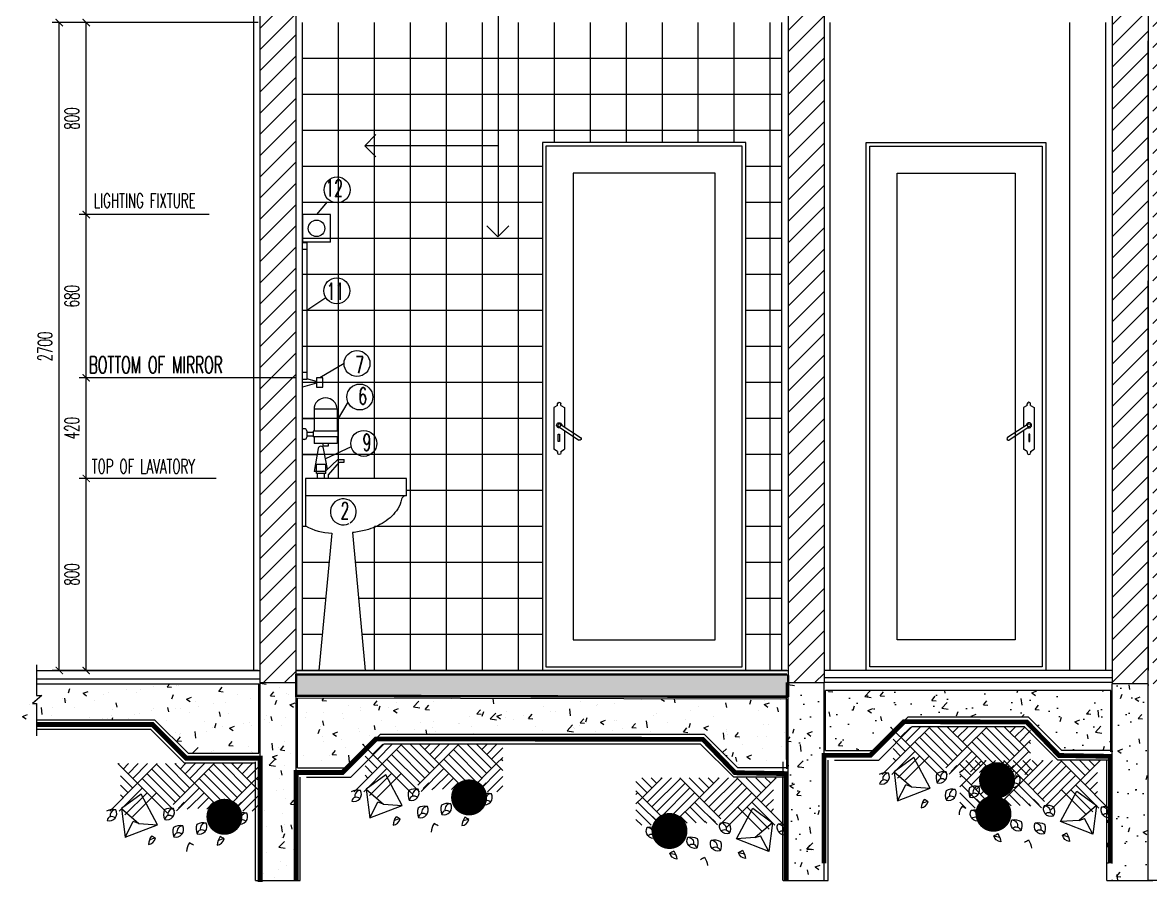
# Model space of a CAD drawing. Extents: x 417646.4 to 417675.2, y 43441 to 43460.9.
# Drawn here: x 417655.853 to 417660.553, y 43455.192 to 43458.784 of the extents above; entities that cross this region are included whole.
import ezdxf

# ---------------------------------------------------------------- set-up
doc = ezdxf.new("R2010")
doc.units = 0
doc.header["$MEASUREMENT"] = 0
doc.header["$PDMODE"] = 3
doc.header["$PDSIZE"] = 0.1
for name, pattern in [('CENTERX2', [4, 2.5, -0.5, 0.5, -0.5]), ('DASHED', [0.75, 0.5, -0.25]), ('HIDDEN2', [0.1875, 0.125, -0.0625])]:
    doc.linetypes.add(name, pattern=pattern)
doc.layers.get('0').update_dxf_attribs({"linetype": 'CONTINUOUS'})
doc.layers.get('DEFPOINTS').update_dxf_attribs({"linetype": 'CONTINUOUS'})
for name, color, linetype in [('2', 2, 'CONTINUOUS'), ('AXES', 11, 'CENTERX2'), ('Dimout', 4, 'CONTINUOUS'), ('DW', 7, 'CONTINUOUS'), ('ELE', 3, 'CONTINUOUS'), ('ELV', 7, 'CONTINUOUS'), ('FIX', 3, 'CONTINUOUS'), ('gravel', 11, 'CONTINUOUS'), ('Hatch', 11, 'CONTINUOUS'), ('Plaster', 7, 'CONTINUOUS'), ('SANI', 2, 'CONTINUOUS'), ('Tile', 5, 'CONTINUOUS'), ('TXT', 2, 'CONTINUOUS'), ('WALL', 6, 'CONTINUOUS'), ('WallPartition', 2, 'CONTINUOUS'), ('Windows', 9, 'CONTINUOUS')]:
    doc.layers.add(name, color=color, linetype=linetype)
doc.styles.add('ROMANS', font='ROMANS.shx', dxfattribs={"width": 0.6})
doc.dimstyles.new('R50', dxfattribs={"dimscale": 0, "dimtxt": 0.06, "dimasz": 0.03, "dimexe": 0.03, "dimexo": 0.03, "dimgap": 0.03, "dimtad": 1, "dimdec": 0, "dimlfac": 1000, "dimzin": 13, "dimdsep": 46, "dimtxsty": 'ROMANS', "dimblk": 'ARCHTICK', "dimcen": 0.09, "dimclrd": 4, "dimclre": 4, "dimclrt": 2, "dimadec": 0, "dimazin": 0, "dimtfac": 1, "dimtdec": 0, "dimtofl": 0, "dimtmove": 2, "dimatfit": 3, "dimldrblk": 'CLOSEDBLANK', "dimfxl": 0, "dimtolj": 1, "dimtzin": 0, "dimarcsym": 0})
pattern_1 = [(50, (-133.45619, -33.04978), (0.21517805478, -0.018825640495), [0.0225, -0.2475]), (355, (-133.45619, -33.04978), (-0.04162540008, 0.22565764011), [0.018, -0.198]), (100.4514, (-133.43826, -33.05135), (0.17355281451, 0.20683186262), [0.019122057, -0.2103426336]), (46.1842, (-133.4562, -32.98978), (0.32017231459, -0.0496557043), [0.03375, -0.37125]), (96.6356, (-133.4295, -32.99392), (0.28039881166, 0.29223536127), [0.0286830864, -0.3155139]), (351.1842, (-133.4562, -32.98978), (0.28039858354, 0.29223558028), [0.027, -0.297]), (21, (-133.42619, -33.00478), (0.179072115636, -0.1207856672), [0.0225, -0.2475]), (326, (-133.42619, -33.00478), (0.07299459958, 0.21754501351), [0.018, -0.198]), (71.4514, (-133.41127, -33.01485), (0.25206678857, 0.09675914901), [0.019122057, -0.2103426336]), (37.5, (-133.45619, -33.04978), (0.003647956595, 0.09986815615), [0, -0.1956, 0, -0.201, 0, -0.19875]), (7.5, (-133.45619, -33.04978), (0.078920861233, 0.118323513565), [0, -0.1146, 0, -0.1911, 0, -0.07575]), (327.5, (-133.52309, -33.04978), (0.160146730852, -0.00676646152), [0, -0.075, 0, -0.234, 0, -0.3105]), (317.5, (-133.55309, -33.04978), (0.174955850803, 0.0300314947), [0, -0.0975, 0, -0.1554, 0, -0.2205])]

# ---------------------------------------------------------------- blocks, each defined once
blk = doc.blocks.new('A$C22107CF4')
for p, q in [((0.1286, 0.2837), (0.0467, 0.3655)), ((0.0494, 0.3629), (0.052, 0.3655)), ((0.0692, 0.3431), (0.0916, 0.3655)), ((0.089, 0.3233), (0.1312, 0.3655)), ((0.1088, 0.3035), (0.1708, 0.3655)), ((0.1286, 0.2837), (0.2104, 0.3655)), ((0.3068, 0.2243), (0.188, 0.3431)), ((0.3266, 0.2441), (0.2078, 0.3629)), ((0.3464, 0.2639), (0.2447, 0.3655)), ((0.3662, 0.2837), (0.2843, 0.3655)), ((0.287, 0.3629), (0.2896, 0.3655)), ((0.3068, 0.3431), (0.3292, 0.3655)), ((0.3266, 0.3233), (0.3688, 0.3655)), ((0.3464, 0.3035), (0.4084, 0.3655)), ((0.3662, 0.2837), (0.448, 0.3655)), ((0.5444, 0.2243), (0.4256, 0.3431)), ((0.5642, 0.2441), (0.4454, 0.3629)), ((0.584, 0.2639), (0.4823, 0.3655)), ((0.6038, 0.2837), (0.5219, 0.3655)), ((0.5246, 0.3629), (0.5272, 0.3655)), ((0.5444, 0.3431), (0.5668, 0.3655)), ((0.5642, 0.3233), (0.6064, 0.3655)), ((0.584, 0.3035), (0.6308, 0.3504)), ((0.0126, 0.1677), (0.1286, 0.2837)), ((0.1088, 0.2639), (0.0574, 0.3153)), ((0.2522, 0.1601), (0.1286, 0.2837)), ((0.2844, 0.1675), (0.1484, 0.3035)), ((0.287, 0.2045), (0.1682, 0.3233)), ((0.2775, 0.195), (0.3662, 0.2837)), ((0.4822, 0.1677), (0.3662, 0.2837)), ((0.5048, 0.1847), (0.386, 0.3035)), ((0.5246, 0.2045), (0.4058, 0.3233)), ((0.4877, 0.1677), (0.6038, 0.2837)), ((0.6038, 0.2837), (0.6308, 0.3108)), ((0.6308, 0.2566), (0.6038, 0.2837)), ((0.6308, 0.2962), (0.6236, 0.3035)), ((0.0522, 0.1677), (0.1484, 0.2639)), ((0.089, 0.2441), (0.0574, 0.2757)), ((0.0692, 0.2243), (0.0574, 0.2361)), ((0.0761, 0.152), (0.1682, 0.2441)), ((0.1077, 0.144), (0.2078, 0.2441)), ((0.2911, 0.169), (0.386, 0.2639)), ((0.3425, 0.1808), (0.4058, 0.2441)), ((0.5273, 0.1677), (0.6236, 0.2639)), ((0.2998, 0.1806), (0.3237, 0.2045)), ((0.3799, 0.1786), (0.4256, 0.2243)), ((0.4173, 0.1764), (0.4454, 0.2045)), ((0.4927, 0.1359), (0.5613, 0.2045)), ((0.5669, 0.1677), (0.6308, 0.2316)), ((0.6065, 0.1677), (0.6308, 0.192)), ((0.335, 0.1762), (0.3435, 0.1847)), ((0.4547, 0.1742), (0.4652, 0.1847))]:
    blk.add_line(p, q)
for points in [[(0.0766, 0.0585), (0.2116, 0.111), (0.1441, 0.2385), (0.0616, 0.1785), (0.0766, 0.0585), (0.1112, 0.1244)], [(0.1343, 0.1163), (0.2116, 0.111), (0.1441, 0.2385), (0.0616, 0.1785), (0.1343, 0.1163), (0.1112, 0.1244)]]:
    blk.add_lwpolyline(points)
for centre, radius, start, end in [((0.0263, 0.124), 0.0509, 76.0322, 121.1405), ((0.0105, 0.1589), 0.0317, 253.7091, 27.4015), ((0.0207, 0.1257), 0.0193, 42.46, 171.8043), ((0.0385, 0.1494), 0.024, 89.5708, 192.7334), ((0.2876, 0.1547), 0.0506, 159.5756, 205.1522), ((0.2666, 0.1288), 0.0509, 76.0322, 121.1405), ((0.2507, 0.1636), 0.0317, 253.7091, 27.4015), ((0.261, 0.1305), 0.0193, 42.46, 171.8043), ((0.2787, 0.1542), 0.024, 89.5708, 192.7334), ((0.5929, 0.1359), 0.0506, 159.5756, 205.1522), ((0.5718, 0.1099), 0.0509, 76.0322, 121.1405), ((0.556, 0.1448), 0.0317, 253.7091, 27.4015), ((0.5839, 0.1354), 0.024, 89.5708, 192.7334), ((0.3258, 0.0823), 0.0506, 159.5756, 205.1522), ((0.3047, 0.0563), 0.0509, 76.0322, 121.1405), ((0.2889, 0.0912), 0.0317, 253.7091, 27.4015), ((0.3168, 0.0818), 0.024, 89.5708, 192.7334), ((0.4233, 0.0945), 0.0506, 159.5756, 205.1522), ((0.4022, 0.0685), 0.0509, 76.0322, 121.1405), ((0.3864, 0.1034), 0.0317, 253.7091, 27.4015), ((0.4143, 0.0939), 0.024, 89.5708, 192.7334), ((0.5662, 0.1116), 0.0193, 42.46, 171.8043), ((0.2409, 0.024), 0.0669, 143.5113, 175.9191), ((0.1707, 0.0622), 0.0336, 275.8828, 346.643), ((0.1707, 0.0622), 0.0336, 275.8828, 346.643), ((0.2198, -0.0514), 0.1071, 98.8765, 112.9463), ((-0.5126, -1.1654), 1.4144, 59.5906, 60.3518), ((0.2991, 0.058), 0.0193, 42.46, 171.8043), ((0.3966, 0.0702), 0.0193, 42.46, 171.8043), ((0.5272, 0.0216), 0.0669, 143.5113, 175.9191), ((0.457, 0.0598), 0.0336, 275.8828, 346.643), ((0.457, 0.0598), 0.0336, 275.8828, 346.643), ((0.5062, -0.0538), 0.1071, 98.8765, 112.9463), ((-0.2263, -1.1678), 1.4144, 59.5906, 60.3518), ((0.3991, -0.0048), 0.0669, 143.5113, 175.9191), ((-0.3544, -1.1942), 1.4144, 59.5906, 60.3518)]:
    blk.add_arc(centre, radius, start, end)
at = {"layer": 'Hatch', "const_width": 0.075}
blk.add_lwpolyline([(0.4534, 0.144, 1), (0.5284, 0.144, 1)], format="xyb", close=True, dxfattribs=at)
blk = doc.blocks.new('CALO')
for p, q in [((-0.0067, -0.0131), (-0.0219, -0.0221)), ((-0.0219, -0.0221), (-0.0219, -0.1012)), ((-0.0067, -0.0131), (-0.0067, -0.0067)), ((0.0067, -0.0131), (0.0067, -0.0067)), ((0.0067, -0.0131), (0.0219, -0.0221)), ((0.0219, -0.0221), (0.0219, -0.1914)), ((-0.0032, -0.089), (-0.0871, -0.1441)), ((0.0036, -0.0994), (-0.0803, -0.1545)), ((-0.0219, -0.1161), (-0.0219, -0.1914)), ((-0.0067, -0.2004), (-0.0219, -0.1914)), ((-0.0067, -0.2004), (-0.0067, -0.2067)), ((0.0067, -0.2004), (0.0219, -0.1914)), ((0.0067, -0.2004), (0.0067, -0.2067))]:
    blk.add_line(p, q)
blk.add_lwpolyline([(0.004, -0.1297), (-0.0009, -0.1297), (-0.0009, -0.1605), (0.004, -0.1605)], close=True)
blk.add_circle((0, -0.0943), 0.00622)
for centre, radius, start, end in [((0, -0.0067), 0.00674, 0, 180), ((0, -0.0943), 0.0107, 248.6555, 177.9247), ((-0.0837, -0.1493), 0.00621, 123.2901, 303.2901), ((0, -0.2067), 0.00674, 180, 0)]:
    blk.add_arc(centre, radius, start, end)
blk = doc.blocks.new('_ARCHTICK')
at = {"color": 0, "linetype": 'ByBlock', "const_width": 0.15}
blk.add_lwpolyline([(-0.5, -0.5), (0.5, 0.5)], dxfattribs=at)
blk = doc.blocks.new('*D136')
at = {"layer": 'DEFPOINTS', "color": 0}
for p in [(417656.1182, 43456.8839), (417656.6902, 43456.8839), (417656.8641, 43456.0835)]:
    blk.add_point(p, dxfattribs=at)
at = {"layer": 'Dimout', "color": 4, "lineweight": -2}
for p, q in [((417656.6602, 43456.8839), (417656.0882, 43456.8839)), ((417656.1182, 43456.0835), (417656.1182, 43456.8839)), ((417656.8341, 43456.0835), (417656.0882, 43456.0835))]:
    blk.add_line(p, q, dxfattribs=at)
at = {"layer": 'Dimout', "color": 4, "lineweight": -2, "xscale": 0.03, "yscale": 0.03, "zscale": 0.03}
for p, rotation in [((417656.1182, 43456.8839), 90), ((417656.1182, 43456.0835), 270)]:
    blk.add_blockref('_ARCHTICK', p, dxfattribs=dict(at, rotation=rotation))
at = {"layer": 'Dimout', "color": 2, "insert": (417656.0582, 43456.4837), "char_height": 0.06, "attachment_point": 5, "rotation": 90, "style": 'ROMANS'}
blk.add_mtext('\\A1;800', dxfattribs=at)
blk = doc.blocks.new('_ClosedBlank')
at = {"color": 0, "linetype": 'ByBlock', "lineweight": -2}
for p, q in [((-1, 0.17), (0, 0)), ((-1, 0.17), (-1, -0.17)), ((0, 0), (-1, -0.17))]:
    blk.add_line(p, q, dxfattribs=at)
blk = doc.blocks.new('*D137')
at = {"layer": 'DEFPOINTS', "color": 0}
for p in [(417656.1182, 43457.303), (417657.0188, 43457.303), (417656.6902, 43456.8839)]:
    blk.add_point(p, dxfattribs=at)
at = {"layer": 'Dimout', "color": 4, "lineweight": -2}
for p, q in [((417656.9888, 43457.303), (417656.0882, 43457.303)), ((417656.1182, 43456.8839), (417656.1182, 43457.303)), ((417656.6602, 43456.8839), (417656.0882, 43456.8839))]:
    blk.add_line(p, q, dxfattribs=at)
at = {"layer": 'Dimout', "color": 4, "lineweight": -2, "xscale": 0.03, "yscale": 0.03, "zscale": 0.03}
for p, rotation in [((417656.1182, 43457.303), 90), ((417656.1182, 43456.8839), 270)]:
    blk.add_blockref('_ARCHTICK', p, dxfattribs=dict(at, rotation=rotation))
at = {"layer": 'Dimout', "color": 2, "insert": (417656.0582, 43457.0935), "char_height": 0.06, "attachment_point": 5, "rotation": 90, "style": 'ROMANS'}
blk.add_mtext('\\A1;420', dxfattribs=at)
blk = doc.blocks.new('*D138')
at = {"layer": 'DEFPOINTS', "color": 0}
for p in [(417656.1182, 43457.9835), (417656.6602, 43457.9835), (417657.0188, 43457.303)]:
    blk.add_point(p, dxfattribs=at)
at = {"layer": 'Dimout', "color": 4, "lineweight": -2}
for p, q in [((417656.6302, 43457.9835), (417656.0882, 43457.9835)), ((417656.1182, 43457.303), (417656.1182, 43457.9835)), ((417656.9888, 43457.303), (417656.0882, 43457.303))]:
    blk.add_line(p, q, dxfattribs=at)
at = {"layer": 'Dimout', "color": 4, "lineweight": -2, "xscale": 0.03, "yscale": 0.03, "zscale": 0.03}
for p, rotation in [((417656.1182, 43457.9835), 90), ((417656.1182, 43457.303), 270)]:
    blk.add_blockref('_ARCHTICK', p, dxfattribs=dict(at, rotation=rotation))
at = {"layer": 'Dimout', "color": 2, "insert": (417656.0582, 43457.6433), "char_height": 0.06, "attachment_point": 5, "rotation": 90, "style": 'ROMANS'}
blk.add_mtext('\\A1;680', dxfattribs=at)
blk = doc.blocks.new('*D139')
at = {"layer": 'DEFPOINTS', "color": 0}
for p in [(417656.1182, 43458.7835), (417656.8641, 43458.7835), (417656.6602, 43457.9835)]:
    blk.add_point(p, dxfattribs=at)
at = {"layer": 'Dimout', "color": 4, "lineweight": -2}
for p, q in [((417656.8341, 43458.7835), (417656.0882, 43458.7835)), ((417656.1182, 43457.9835), (417656.1182, 43458.7835)), ((417656.6302, 43457.9835), (417656.0882, 43457.9835))]:
    blk.add_line(p, q, dxfattribs=at)
at = {"layer": 'Dimout', "color": 4, "lineweight": -2, "xscale": 0.03, "yscale": 0.03, "zscale": 0.03}
for p, rotation in [((417656.1182, 43458.7835), 90), ((417656.1182, 43457.9835), 270)]:
    blk.add_blockref('_ARCHTICK', p, dxfattribs=dict(at, rotation=rotation))
at = {"layer": 'Dimout', "color": 2, "insert": (417656.0582, 43458.3835), "char_height": 0.06, "attachment_point": 5, "rotation": 90, "style": 'ROMANS'}
blk.add_mtext('\\A1;800', dxfattribs=at)
blk = doc.blocks.new('*D140')
at = {"layer": 'DEFPOINTS', "color": 0}
for p in [(417656.0059, 43458.7835), (417656.6602, 43458.7835), (417656.6568, 43456.0835)]:
    blk.add_point(p, dxfattribs=at)
at = {"layer": 'Dimout', "color": 4, "lineweight": -2}
for p, q in [((417656.6302, 43458.7835), (417655.9759, 43458.7835)), ((417656.0059, 43456.0835), (417656.0059, 43458.7835)), ((417656.6268, 43456.0835), (417655.9759, 43456.0835))]:
    blk.add_line(p, q, dxfattribs=at)
at = {"layer": 'Dimout', "color": 4, "lineweight": -2, "xscale": 0.03, "yscale": 0.03, "zscale": 0.03}
for p, rotation in [((417656.0059, 43458.7835), 90), ((417656.0059, 43456.0835), 270)]:
    blk.add_blockref('_ARCHTICK', p, dxfattribs=dict(at, rotation=rotation))
at = {"layer": 'Dimout', "color": 2, "insert": (417655.9459, 43457.4335), "char_height": 0.06, "attachment_point": 5, "rotation": 90, "style": 'ROMANS'}
blk.add_mtext('\\A1;2700', dxfattribs=at)
blk = doc.blocks.new('walling')
at = {"layer": 'ELV'}
blk.add_line((0.1363, -1.1797), (-0.4198, -1.1797), dxfattribs=at)
blk.add_lwpolyline([(-0.025, -0.176), (-0.025, 0), (0, 0), (0, -0.1306), (0.0363, -0.1306, -0.414214), (0.1363, -0.2306), (0.1363, -1.5582)], format="xyb", dxfattribs=at)
at = {"layer": 'WALL'}
for p, q in [((-0.4198, -1.1797), (-0.3736, -1.1334)), ((-0.4198, -1.1797), (-0.3736, -1.2259)), ((0.1345, -1.56), (0.0882, -1.5137)), ((0.1345, -1.56), (0.1808, -1.5137))]:
    blk.add_line(p, q, dxfattribs=at)
at = {"layer": 'TXT', "style": 'ROMANS', "width": 0.6}
for s, p in [('150X150MM GLAZED', (-0.639, -0.0816)), ('CERAMIC WALL TILES', (-0.6331, -0.1746))]:
    blk.add_text(s, height=0.06, dxfattribs=at).set_placement(p)

msp = doc.modelspace()

# ---------------------------------------------------------------- hatches: boundary and pattern name
at = {"layer": 'Hatch'}
h = msp.add_hatch(dxfattribs=at)
h.set_pattern_fill('ANSI31', color=256, scale=0.5, style=0)
h.set_pattern_definition([(45, (-133.45619, -33.04978), (-0.044194173824, 0.044194173824), [])])
h.paths.add_polyline_path([(417660.7128, 43459.0835), (417660.5628, 43459.0835), (417660.5628, 43456.0285), (417660.7128, 43456.0285), (417660.7128, 43456.0635)])
h.paths.add_polyline_path([(417660.5428, 43459.0835), (417660.3928, 43459.0835), (417660.3928, 43456.0285), (417660.5428, 43456.0285)])
h.paths.add_polyline_path([(417659.1928, 43459.0835), (417659.0428, 43459.0835), (417659.0428, 43456.0335), (417659.1928, 43456.0335)])
h.paths.add_polyline_path([(417656.9928, 43459.0835), (417656.9739, 43459.0835), (417656.9739, 43459.1207), (417656.8709, 43459.0479), (417656.8709, 43459.0835), (417656.8428, 43459.0835), (417656.8428, 43456.0335), (417656.9928, 43456.0335)])
at = {"layer": 'Windows'}
h = msp.add_hatch(dxfattribs=at)
h.set_pattern_fill('AR-SAND', color=256, scale=0.05, style=0)
h.set_pattern_definition([(37.5, (-133.45619, -33.04978), (-0.003149667905, 0.09634118845), [0, -0.076, 0, -0.085, 0, -0.08125]), (7.5, (-133.45619, -33.04978), (0.088488835263, 0.14110730326), [0, -0.041, 0, -0.0685, 0, -0.02625]), (327.5, (-133.51769, -33.04978), (0.155707093088, 0.000282952677), [0, -0.025, 0, -0.09, 0, -0.1175]), (317.5, (-133.51769, -33.04978), (0.15030633023, 0.043883778247), [0, -0.0125, 0, -0.059, 0, -0.0675])])
h.paths.add_polyline_path([(417665.4133, 43456.0636), (417660.7184, 43456.0636), (417660.7184, 43455.9635), (417665.4133, 43455.9635)])
h.paths.add_polyline_path([(417659.0428, 43456.0635), (417656.9928, 43456.0635), (417656.9928, 43455.9785), (417659.0428, 43455.9785)])
h = msp.add_hatch(dxfattribs=at)
h.set_pattern_fill('AR-CONC', color=256, scale=0.03, style=0)
h.set_pattern_definition(pattern_1)
h.paths.add_polyline_path([(417659.1928, 43456.0335), (417659.0428, 43456.0335), (417659.0428, 43455.9735), (417659.0428, 43455.2079), (417659.1928, 43455.2079)])
h = msp.add_hatch(dxfattribs=at)
h.set_pattern_fill('AR-CONC', color=256, scale=0.03, style=0)
h.set_pattern_definition(pattern_1)
h.paths.add_polyline_path([(417660.5428, 43456.0285), (417660.3928, 43456.0285), (417660.3928, 43455.5082, 0.039269), (417660.3859, 43455.5123), (417660.3859, 43455.4772, -0.081767), (417660.3878, 43455.4712, -0.140453), (417660.3704, 43455.4712), (417660.3704, 43455.2079), (417660.5428, 43455.2079)])
h.paths.add_polyline_path([(417660.3871, 43455.9996), (417659.1991, 43455.9996), (417659.1991, 43455.7504), (417659.4037, 43455.7504), (417659.5437, 43455.8904), (417660.043, 43455.8904), (417660.183, 43455.7504), (417660.3871, 43455.7504)])

# ---------------------------------------------------------------- linework, layer by layer
msp.add_line((417657.0364, 43456.6835), (417657.0188, 43456.6835))
at = {"layer": '2'}
for p, q in [((417657.0205, 43457.9356), (417657.0188, 43457.9356)), ((417657.0779, 43457.2809), (417657.0188, 43457.2638)), ((417657.0779, 43457.2874), (417657.0369, 43457.2984)), ((417657.0673, 43457.1336), (417657.0188, 43457.1336)), ((417657.0802, 43456.9836), (417657.0188, 43456.9836)), ((417656.9928, 43456.0835), (417659.0428, 43456.0835)), ((417659.0428, 43455.2079), (417659.0428, 43456.0535)), ((417660.5428, 43455.2079), (417660.5428, 43456.0836)), ((417655.9112, 43456.0285), (417656.8376, 43456.0285)), ((417656.8376, 43455.7385), (417656.8376, 43456.0285)), ((417656.8428, 43455.2109), (417656.8428, 43456.0335)), ((417656.8428, 43456.0335), (417656.9928, 43456.0335)), ((417656.8428, 43455.5488), (417656.8428, 43456.0285)), ((417656.9928, 43455.2079), (417656.9928, 43456.0335)), ((417656.9928, 43455.6785), (417656.9928, 43456.0335)), ((417659.0364, 43455.7121), (417659.0364, 43456.0335)), ((417659.0428, 43456.0335), (417659.1928, 43456.0335)), ((417659.1928, 43455.2079), (417659.1928, 43456.0335)), ((417659.1928, 43455.7194), (417659.1928, 43456.0335)), ((417660.3928, 43456.0335), (417659.1928, 43456.0335)), ((417659.1991, 43455.7504), (417659.1991, 43455.9996)), ((417660.3871, 43455.9996), (417659.1991, 43455.9996)), ((417660.3871, 43455.7454), (417660.3871, 43455.9996)), ((417660.5428, 43456.0285), (417660.3928, 43456.0285)), ((417660.3928, 43455.2798), (417660.3928, 43456.0285)), ((417660.5428, 43455.6785), (417660.5428, 43456.0335)), ((417659.0371, 43455.9635), (417656.9991, 43455.9685)), ((417656.9991, 43455.6785), (417656.9991, 43455.9685)), ((417659.0371, 43455.6735), (417659.0371, 43455.9635)), ((417659.0428, 43455.2079), (417659.0428, 43455.9735)), ((417655.9112, 43455.8785), (417656.4028, 43455.8785)), ((417656.5428, 43455.7385), (417656.4028, 43455.8785)), ((417659.4037, 43455.7504), (417659.5437, 43455.8904)), ((417659.5437, 43455.8904), (417660.043, 43455.8904)), ((417660.183, 43455.7504), (417660.043, 43455.8904)), ((417655.9112, 43455.8385), (417656.3862, 43455.8385)), ((417656.5262, 43455.6985), (417656.3862, 43455.8385)), ((417657.2037, 43455.6785), (417657.3437, 43455.8185)), ((417657.3437, 43455.8185), (417658.693, 43455.8185)), ((417658.833, 43455.6785), (417658.693, 43455.8185)), ((417659.4203, 43455.7104), (417659.5603, 43455.8504)), ((417659.5603, 43455.8504), (417660.0265, 43455.8504)), ((417660.1665, 43455.7104), (417660.0265, 43455.8504)), ((417657.2203, 43455.6385), (417657.3603, 43455.7785)), ((417657.3603, 43455.7785), (417658.6765, 43455.7785)), ((417658.8165, 43455.6385), (417658.6765, 43455.7785)), ((417656.5428, 43455.7385), (417656.8376, 43455.7385)), ((417659.1991, 43455.7504), (417659.4037, 43455.7504)), ((417660.3871, 43455.7504), (417660.183, 43455.7504)), ((417656.5262, 43455.6985), (417656.8228, 43455.6985)), ((417656.8228, 43455.2079), (417656.8228, 43455.7036)), ((417656.8228, 43455.2079), (417656.8228, 43455.6985)), ((417656.9991, 43455.6785), (417657.2037, 43455.6785)), ((417659.0371, 43455.6785), (417658.833, 43455.6785)), ((417659.0228, 43455.2079), (417659.0228, 43455.7036)), ((417659.2099, 43455.2079), (417659.2099, 43455.7105)), ((417659.2359, 43455.7104), (417659.4203, 43455.7104)), ((417660.3764, 43455.7104), (417660.1665, 43455.7104)), ((417660.3704, 43455.2079), (417660.3704, 43455.7105)), ((417660.3928, 43455.3112), (417660.3928, 43455.7054)), ((417657.0099, 43455.2079), (417657.0099, 43455.6386)), ((417657.0359, 43455.6385), (417657.2203, 43455.6385)), ((417659.0264, 43455.6385), (417658.8165, 43455.6385)), ((417659.0204, 43455.2079), (417659.0204, 43455.6386)), ((417659.0428, 43455.2393), (417659.0428, 43455.6335)), ((417656.8228, 43455.2079), (417657.0099, 43455.2079)), ((417659.0228, 43455.2079), (417659.2099, 43455.2079)), ((417660.3704, 43455.2079), (417660.5628, 43455.2079)), ((417660.7352, 43455.2079), (417660.5428, 43455.2079))]:
    msp.add_line(p, q, dxfattribs=at)
for points in [[(417658.8668, 43458.2835), (417658.0188, 43458.2835), (417658.0188, 43456.0835), (417658.8668, 43456.0835)], [(417658.852, 43458.2687), (417658.0336, 43458.2687), (417658.0336, 43456.0984), (417658.852, 43456.0984)], [(417659.3688, 43458.2835), (417660.1168, 43458.2835), (417660.1168, 43456.0835), (417659.3688, 43456.0835)], [(417659.3836, 43458.2687), (417660.102, 43458.2687), (417660.102, 43456.0984), (417659.3836, 43456.0984)], [(417658.7387, 43458.1555), (417658.1468, 43458.1555), (417658.1468, 43456.2116), (417658.7387, 43456.2116)], [(417659.4968, 43458.1555), (417659.9887, 43458.1555), (417659.9887, 43456.2116), (417659.4968, 43456.2116)]]:
    msp.add_lwpolyline(points, close=True, dxfattribs=at)
at = {"layer": 'AXES'}
msp.add_line((417660.5428, 43455.2079), (417660.5428, 43459.599), dxfattribs=at)
at = {"layer": 'DW'}
for p, q in [((417657.1223, 43458.0369), (417657.078, 43457.9836)), ((417657.1169, 43457.6366), (417657.0369, 43457.5838)), ((417657.2084, 43457.2024), (417657.1632, 43457.1264)), ((417657.2225, 43457.0154), (417657.1153, 43456.9655))]:
    msp.add_line(p, q, dxfattribs=at)
at = {"layer": 'ELE'}
msp.add_line((417657.1925, 43457.3627), (417657.0913, 43457.3033), dxfattribs=at)
at = {"layer": 'FIX'}
msp.add_lwpolyline([(417657.0779, 43457.2638), (417657.1047, 43457.2638), (417657.1047, 43457.3033), (417657.0779, 43457.3033)], close=True, dxfattribs=at)
at = {"layer": 'FIX', "color": 2}
for centre in [(417657.1634, 43458.0865), (417657.1623, 43457.6659), (417657.2464, 43457.3627), (417657.2581, 43457.2233), (417657.2745, 43457.03)]:
    msp.add_circle(centre, 0.054, dxfattribs=at)
msp.add_arc((417657.1893, 43456.7447), 0.054, 301.6669, 296.287, dxfattribs=at)
at = {"layer": 'Plaster'}
for p, q in [((417656.8168, 43456.0835), (417656.8168, 43459.0835)), ((417657.0188, 43456.0835), (417657.0188, 43458.7835)), ((417659.0168, 43456.0835), (417659.0168, 43458.7835)), ((417659.2188, 43456.0835), (417659.2188, 43458.7835)), ((417660.2168, 43456.0835), (417660.2168, 43458.7835)), ((417660.3668, 43456.0835), (417660.3668, 43458.7835)), ((417655.9112, 43456.0835), (417656.8428, 43456.0835)), ((417655.9112, 43456.0485), (417656.8428, 43456.0485)), ((417659.0371, 43456.0686), (417656.9927, 43456.0686)), ((417659.0371, 43456.0636), (417656.9927, 43456.0636)), ((417659.0371, 43456.0835), (417656.9928, 43456.0835)), ((417660.3928, 43456.0835), (417659.1928, 43456.0835)), ((417660.3928, 43456.0535), (417659.1928, 43456.0535))]:
    msp.add_line(p, q, dxfattribs=at)
at = {"layer": 'SANI'}
for p, q in [((417657.0205, 43457.8685), (417657.0205, 43457.9836)), ((417657.1356, 43457.9836), (417657.0205, 43457.9836)), ((417657.1356, 43457.8685), (417657.1356, 43457.9836)), ((417657.0369, 43457.866), (417657.0188, 43457.866)), ((417657.0369, 43457.8372), (417657.0188, 43457.8372)), ((417657.1356, 43457.8685), (417657.0205, 43457.8685)), ((417657.0369, 43457.866), (417657.0369, 43457.2963)), ((417657.0369, 43457.325), (417657.0188, 43457.325)), ((417657.0369, 43457.2963), (417657.0188, 43457.2963)), ((417657.1632, 43457.1719), (417657.0673, 43457.1719)), ((417657.0673, 43457.1719), (417657.0673, 43457.0809)), ((417657.1632, 43457.1719), (417657.1632, 43457.0809)), ((417657.0273, 43457.0911), (417657.0216, 43457.0911)), ((417657.0369, 43457.0816), (417657.0369, 43457.0562)), ((417657.0635, 43457.0757), (417657.0369, 43457.0757)), ((417657.1671, 43457.0809), (417657.0635, 43457.0809)), ((417657.0635, 43457.0809), (417657.0635, 43457.0579)), ((417657.1671, 43457.0809), (417657.1671, 43457.0579)), ((417657.0273, 43457.0467), (417657.0216, 43457.0467)), ((417657.0635, 43457.0604), (417657.0369, 43457.0604)), ((417657.1671, 43457.0579), (417657.0635, 43457.0579)), ((417657.0673, 43457.0579), (417657.0673, 43457.0295)), ((417657.1632, 43457.0295), (417657.0673, 43457.0295)), ((417657.1047, 43457.0295), (417657.1047, 43457.018)), ((417657.1258, 43457.0295), (417657.1258, 43457.018)), ((417657.1632, 43457.0579), (417657.1632, 43457.0295)), ((417657.0848, 43457.0089), (417657.0673, 43456.9127)), ((417657.1258, 43457.018), (417657.1047, 43457.018)), ((417657.1232, 43456.9222), (417657.1074, 43457.0089)), ((417657.0776, 43456.9039), (417657.0776, 43456.9423)), ((417657.1662, 43456.9634), (417657.116, 43456.9153)), ((417657.116, 43456.9039), (417657.116, 43456.9423)), ((417657.1272, 43456.8992), (417657.1737, 43456.9524)), ((417657.1662, 43456.9634), (417657.1933, 43456.9634)), ((417657.1737, 43456.9524), (417657.1933, 43456.9524)), ((417657.1933, 43456.9524), (417657.1933, 43456.9634)), ((417657.116, 43456.9127), (417657.0673, 43456.9127)), ((417657.0824, 43456.8839), (417657.0824, 43456.9039)), ((417657.1112, 43456.8839), (417657.1112, 43456.9039)), ((417657.1272, 43456.8839), (417657.1272, 43456.8992)), ((417657.4524, 43456.8729), (417657.4524, 43456.8839))]:
    msp.add_line(p, q, dxfattribs=at)
at = {"layer": 'SANI', "linetype": 'Continuous'}
for p, q in [((417657.0316, 43456.8839), (417657.0316, 43456.6862)), ((417657.4524, 43456.8839), (417657.0316, 43456.8839)), ((417657.4524, 43456.812), (417657.4524, 43456.8836)), ((417657.4524, 43456.812), (417657.0316, 43456.812)), ((417657.1415, 43456.656), (417657.0876, 43456.0836)), ((417657.227, 43456.6583), (417657.2811, 43456.0836))]:
    msp.add_line(p, q, dxfattribs=at)
at = {"layer": 'SANI', "linetype": 'DASHED'}
msp.add_lwpolyline([(417657.116, 43456.9423), (417657.0776, 43456.9423)], dxfattribs=at)
msp.add_lwpolyline([(417657.116, 43456.9039), (417657.0776, 43456.9039, 0.499277)], format="xyb", dxfattribs=at)
at = {"layer": 'SANI', "linetype": 'Continuous'}
msp.add_lwpolyline([(417657.4508, 43456.812, 0.355712), (417657.4318, 43456.797, -0.103437), (417657.4165, 43456.7577, -0.107169), (417657.3603, 43456.7023, -0.077294), (417657.2837, 43456.6688, -0.037007), (417657.227, 43456.6583, -0.037007)], format="xyb", dxfattribs=at)
at = {"layer": 'SANI'}
msp.add_circle((417657.078, 43457.926), 0.0344, dxfattribs=at)
for centre, radius, start, end in [((417657.1153, 43457.1719), 0.0479, 0, 180), ((417657.0273, 43457.0816), 0.00959, 0, 90), ((417657.0273, 43457.0562), 0.00959, 270, 0), ((417657.0961, 43457.0067), 0.0115, 9.5273, 170.4727)]:
    msp.add_arc(centre, radius, start, end, dxfattribs=at)
at = {"layer": 'SANI', "linetype": 'Continuous'}
msp.add_arc((417657.1477, 43456.8928), 0.237, 240.6758, 268.5004, dxfattribs=at)
at = {"layer": 'Tile'}
for p, q in [((417657.1688, 43456.8839), (417657.1688, 43458.7835)), ((417657.3188, 43456.8839), (417657.3188, 43458.7835)), ((417657.4688, 43456.0835), (417657.4688, 43458.7835)), ((417657.6188, 43456.0835), (417657.6188, 43458.7835)), ((417657.7688, 43456.0835), (417657.7688, 43458.7835)), ((417657.9188, 43456.0835), (417657.9188, 43458.7835)), ((417658.0688, 43458.2835), (417658.0688, 43458.7835)), ((417658.2188, 43458.2835), (417658.2188, 43458.7835)), ((417658.3688, 43458.2835), (417658.3688, 43458.7835)), ((417658.5188, 43458.2835), (417658.5188, 43458.7835)), ((417658.6688, 43458.2835), (417658.6688, 43458.7835)), ((417658.6688, 43458.2835), (417658.6688, 43458.7835)), ((417658.8188, 43458.2835), (417658.8188, 43458.7835)), ((417658.9688, 43456.0835), (417658.9688, 43458.7835)), ((417659.0168, 43458.6335), (417657.0188, 43458.6335)), ((417659.0168, 43458.4835), (417657.0188, 43458.4835)), ((417659.0168, 43458.3335), (417657.0188, 43458.3335)), ((417658.0188, 43458.1835), (417657.0188, 43458.1835)), ((417659.0168, 43458.1835), (417658.8668, 43458.1835)), ((417658.0188, 43458.0335), (417657.0188, 43458.0335)), ((417659.0168, 43458.0335), (417658.8668, 43458.0335)), ((417657.0188, 43457.936), (417657.0205, 43457.936)), ((417657.0188, 43457.9356), (417657.0205, 43457.9356)), ((417657.0188, 43457.9356), (417657.0205, 43457.9356)), ((417658.0188, 43457.8835), (417657.0188, 43457.8835)), ((417659.0168, 43457.8835), (417658.8668, 43457.8835)), ((417658.0188, 43457.7335), (417657.0188, 43457.7335)), ((417659.0168, 43457.7335), (417658.8668, 43457.7335)), ((417658.0188, 43457.5835), (417657.0188, 43457.5835)), ((417659.0168, 43457.5835), (417658.8668, 43457.5835)), ((417658.0188, 43457.4335), (417657.0188, 43457.4335)), ((417659.0168, 43457.4335), (417658.8668, 43457.4335)), ((417658.0188, 43457.2835), (417657.0188, 43457.2835)), ((417659.0168, 43457.2835), (417658.8668, 43457.2835)), ((417657.0188, 43457.1336), (417657.0673, 43457.1336)), ((417658.0188, 43457.1335), (417657.0188, 43457.1335)), ((417659.0168, 43457.1335), (417658.8668, 43457.1335)), ((417657.0188, 43456.9836), (417657.0802, 43456.9836)), ((417658.0188, 43456.9835), (417657.0188, 43456.9835)), ((417659.0168, 43456.9835), (417658.8668, 43456.9835)), ((417658.0188, 43456.8335), (417657.4524, 43456.8335)), ((417659.0168, 43456.8335), (417658.8668, 43456.8335)), ((417657.1688, 43456.6949), (417657.1688, 43456.6964)), ((417657.3188, 43456.0835), (417657.3188, 43456.6835)), ((417658.0188, 43456.6835), (417657.3188, 43456.6835)), ((417659.0168, 43456.6835), (417658.8668, 43456.6835)), ((417657.13, 43456.5335), (417657.0188, 43456.5335)), ((417658.0188, 43456.5335), (417657.2387, 43456.5335)), ((417659.0168, 43456.5335), (417658.8668, 43456.5335)), ((417657.1158, 43456.3835), (417657.0188, 43456.3835)), ((417658.0188, 43456.3835), (417657.2528, 43456.3835)), ((417659.0168, 43456.3835), (417658.8668, 43456.3835)), ((417657.1017, 43456.2335), (417657.0188, 43456.2335)), ((417658.0188, 43456.2335), (417657.267, 43456.2335)), ((417659.0168, 43456.2335), (417658.8668, 43456.2335))]:
    msp.add_line(p, q, dxfattribs=at)
at = {"layer": 'WALL'}
for p, q in [((417656.8428, 43456.0335), (417656.8428, 43459.0835)), ((417656.9928, 43456.0335), (417656.9928, 43459.0835)), ((417659.0428, 43459.0835), (417659.0428, 43456.0335)), ((417659.1928, 43459.0835), (417659.1928, 43456.0335)), ((417660.3928, 43459.0835), (417660.3928, 43456.0285)), ((417660.5428, 43459.0835), (417660.5428, 43456.0835))]:
    msp.add_line(p, q, dxfattribs=at)
at = {"layer": 'WallPartition', "linetype": 'HIDDEN2'}
for points, const_width in [([(417659.0428, 43455.9735), (417656.9928, 43455.9785), (417656.9928, 43456.0685)], 0.01), ([(417659.0428, 43455.9735), (417659.0428, 43456.0635)], 0.01), ([(417655.9112, 43455.8585), (417656.3945, 43455.8585), (417656.5345, 43455.7185), (417656.8428, 43455.7185), (417656.8428, 43455.2021)], 0.02), ([(417660.3859, 43455.2798), (417660.3859, 43455.7259), (417660.1719, 43455.7295), (417660.0376, 43455.8688), (417659.526, 43455.8705), (417659.386, 43455.7305), (417659.1928, 43455.7305), (417659.1928, 43455.2798)], 0.02), ([(417659.0359, 43455.2079), (417659.0359, 43455.654), (417658.8219, 43455.6576), (417658.6876, 43455.7969), (417657.326, 43455.7986), (417657.186, 43455.6586), (417656.9928, 43455.6586), (417656.9928, 43455.2079)], 0.02)]:
    msp.add_lwpolyline(points, dxfattribs=dict(at, const_width=const_width))
at = {"layer": 'Windows'}
for p, q in [((417656.0439, 43455.9901), (417656.0499, 43456.0083)), ((417656.1049, 43455.9888), (417656.1259, 43455.9968)), ((417656.2853, 43456.0034), (417656.2853, 43456.0034)), ((417656.3441, 43456.0038), (417656.3441, 43456.0038)), ((417656.3989, 43456.0184), (417656.3989, 43456.0184)), ((417656.4552, 43456.0156), (417656.4661, 43456.0285)), ((417656.4553, 43456.0157), (417656.4732, 43456.0141)), ((417656.4956, 43456.023), (417656.4956, 43456.023)), ((417656.501, 43456.0205), (417656.501, 43456.0205)), ((417656.6704, 43455.9968), (417656.6849, 43456.014)), ((417656.6705, 43455.9969), (417656.6884, 43455.9953)), ((417656.8428, 43456.0328), (417656.8435, 43456.0335)), ((417656.8428, 43456.0308), (417656.8678, 43456.0269)), ((417656.8856, 43455.9779), (417656.9, 43455.9952)), ((417656.9228, 43456.0147), (417656.9228, 43456.0147)), ((417655.9071, 43455.9536), (417655.9071, 43455.9536)), ((417656.0208, 43455.9686), (417656.0208, 43455.9686)), ((417656.0317, 43455.949), (417656.0283, 43455.9678)), ((417656.0343, 43455.9602), (417656.0343, 43455.9602)), ((417656.105, 43455.9888), (417656.1199, 43455.9787)), ((417656.1511, 43455.9604), (417656.1511, 43455.9604)), ((417656.1901, 43455.9827), (417656.1901, 43455.9827)), ((417656.2102, 43455.9935), (417656.2102, 43455.9935)), ((417656.2469, 43455.9302), (417656.2435, 43455.949)), ((417656.326, 43455.9905), (417656.326, 43455.9905)), ((417656.475, 43455.9661), (417656.4811, 43455.9842)), ((417656.536, 43455.9647), (417656.557, 43455.9728)), ((417656.5361, 43455.9648), (417656.5511, 43455.9547)), ((417656.5729, 43455.9546), (417656.5729, 43455.9546)), ((417656.6982, 43455.9499), (417656.6982, 43455.9499)), ((417656.7478, 43455.9847), (417656.7478, 43455.9847)), ((417656.8018, 43455.9668), (417656.8018, 43455.9668)), ((417656.8856, 43455.978), (417656.9036, 43455.9765)), ((417656.8877, 43455.9748), (417656.8877, 43455.9748)), ((417656.9061, 43455.9421), (417656.9122, 43455.9602)), ((417656.9534, 43455.986), (417656.9534, 43455.986)), ((417656.9628, 43455.9847), (417656.9628, 43455.9847)), ((417656.9671, 43455.9407), (417656.9881, 43455.9488)), ((417657.1008, 43455.9591), (417657.1084, 43455.9683)), ((417657.1008, 43455.9592), (417657.1187, 43455.9576)), ((417657.3159, 43455.9403), (417657.3304, 43455.9575)), ((417657.4111, 43455.9489), (417657.4111, 43455.9489)), ((417657.4814, 43455.9317), (417657.5048, 43455.956)), ((417657.5651, 43455.9561), (417657.5651, 43455.9561)), ((417657.6402, 43455.9659), (417657.6402, 43455.9659)), ((417657.8164, 43455.9447), (417657.8138, 43455.9665)), ((417658.1787, 43455.9555), (417658.1787, 43455.9555)), ((417658.3177, 43455.9472), (417658.3177, 43455.9472)), ((417658.4313, 43455.9622), (417658.4313, 43455.9622)), ((417658.5136, 43455.9648), (417658.5277, 43455.9553)), ((417658.5723, 43455.9487), (417658.5693, 43455.9647)), ((417658.7874, 43455.9299), (417658.784, 43455.9487)), ((417658.8828, 43455.9427), (417658.8888, 43455.9609)), ((417658.9438, 43455.9601), (417658.9438, 43455.9601)), ((417658.9438, 43455.9414), (417658.9648, 43455.9494)), ((417659.01, 43455.9614), (417659.01, 43455.9614)), ((417655.8528, 43455.892), (417655.8738, 43455.9001)), ((417655.8827, 43455.941), (417655.8827, 43455.941)), ((417655.9088, 43455.9367), (417655.9088, 43455.9367)), ((417655.9351, 43455.9007), (417655.9318, 43455.9292)), ((417655.9761, 43455.9304), (417655.9761, 43455.9304)), ((417656.0689, 43455.9299), (417656.0689, 43455.9299)), ((417656.229, 43455.9231), (417656.229, 43455.9231)), ((417656.32, 43455.9001), (417656.32, 43455.9001)), ((417656.3405, 43455.9039), (417656.3405, 43455.9039)), ((417656.3892, 43455.9164), (417656.3892, 43455.9164)), ((417656.3979, 43455.9246), (417656.3979, 43455.9246)), ((417656.4621, 43455.9113), (417656.4586, 43455.9301)), ((417656.492, 43455.9232), (417656.492, 43455.9232)), ((417656.5095, 43455.925), (417656.5095, 43455.925)), ((417656.5493, 43455.9096), (417656.5493, 43455.9096)), ((417656.5846, 43455.9349), (417656.5846, 43455.9349)), ((417656.6478, 43455.9456), (417656.6478, 43455.9456)), ((417656.6773, 43455.8925), (417656.6738, 43455.9113)), ((417656.7095, 43455.9028), (417656.7095, 43455.9028)), ((417656.9673, 43455.9407), (417656.9822, 43455.9307)), ((417657.0373, 43455.9097), (417657.0373, 43455.9097)), ((417657.1055, 43455.9086), (417657.1055, 43455.9086)), ((417657.1869, 43455.9063), (417657.1869, 43455.9063)), ((417657.2123, 43455.9397), (417657.2123, 43455.9397)), ((417657.2596, 43455.9297), (417657.2596, 43455.9297)), ((417657.262, 43455.9162), (417657.262, 43455.9162)), ((417657.316, 43455.9404), (417657.3339, 43455.9388)), ((417657.3373, 43455.9181), (417657.3434, 43455.9362)), ((417657.3757, 43455.9311), (417657.3757, 43455.9311)), ((417657.3983, 43455.9167), (417657.4193, 43455.9247)), ((417657.3984, 43455.9167), (417657.4133, 43455.9066)), ((417657.4814, 43455.9318), (417657.5081, 43455.9276)), ((417657.5311, 43455.9215), (417657.5456, 43455.9387)), ((417657.5312, 43455.9216), (417657.5491, 43455.92)), ((417657.7463, 43455.9026), (417657.7608, 43455.9199)), ((417657.7463, 43455.9027), (417657.7643, 43455.9012)), ((417657.7684, 43455.894), (417657.7745, 43455.9122)), ((417657.8016, 43455.882), (417657.8249, 43455.9063)), ((417657.8294, 43455.8927), (417657.8504, 43455.9007)), ((417657.8688, 43455.9119), (417657.8688, 43455.9119)), ((417657.9615, 43455.8838), (417657.9759, 43455.901)), ((417658.0247, 43455.9344), (417658.0247, 43455.9344)), ((417658.0531, 43455.9124), (417658.0531, 43455.9124)), ((417658.0747, 43455.9109), (417658.0747, 43455.9109)), ((417658.1366, 43455.895), (417658.1332, 43455.9235)), ((417658.2426, 43455.9373), (417658.2426, 43455.9373)), ((417658.2496, 43455.9409), (417658.2496, 43455.9409)), ((417658.4965, 43455.9051), (417658.4965, 43455.9051)), ((417658.6364, 43455.9185), (417658.6364, 43455.9185)), ((417658.6714, 43455.9351), (417658.6714, 43455.9351)), ((417658.7879, 43455.9377), (417658.7879, 43455.9377)), ((417658.92, 43455.9186), (417658.92, 43455.9186)), ((417658.9439, 43455.9414), (417658.9588, 43455.9313)), ((417658.9951, 43455.9285), (417658.9951, 43455.9285)), ((417659.0026, 43455.9111), (417658.9991, 43455.9299)), ((417655.8529, 43455.892), (417655.8679, 43455.882)), ((417655.972, 43455.8964), (417655.972, 43455.8964)), ((417656.1322, 43455.8896), (417656.1322, 43455.8896)), ((417656.1864, 43455.8828), (417656.1864, 43455.8828)), ((417656.2064, 43455.8851), (417656.2064, 43455.8851)), ((417656.2229, 43455.8946), (417656.2229, 43455.8946)), ((417656.226, 43455.8785), (417656.229, 43455.8875)), ((417656.2521, 43455.8785), (417656.252, 43455.8795)), ((417656.2923, 43455.8828), (417656.2923, 43455.8828)), ((417656.4524, 43455.8761), (417656.4524, 43455.8761)), ((417656.6126, 43455.8693), (417656.6126, 43455.8693)), ((417656.6541, 43455.8453), (417656.6602, 43455.8635)), ((417656.7727, 43455.8625), (417656.7727, 43455.8625)), ((417656.7982, 43455.8669), (417656.7982, 43455.8669)), ((417656.8087, 43455.8565), (417656.8087, 43455.8565)), ((417656.8624, 43455.8797), (417656.8624, 43455.8797)), ((417656.8696, 43455.8961), (417656.8696, 43455.8961)), ((417656.8838, 43455.8664), (417656.8838, 43455.8664)), ((417656.8925, 43455.8737), (417656.889, 43455.8925)), ((417656.9329, 43455.8558), (417656.9329, 43455.8558)), ((417656.9497, 43455.8861), (417656.9497, 43455.8861)), ((417657.0298, 43455.8893), (417657.0298, 43455.8893)), ((417657.1076, 43455.8548), (417657.1042, 43455.8737)), ((417657.1899, 43455.8825), (417657.1899, 43455.8825)), ((417657.3228, 43455.836), (417657.3193, 43455.8548)), ((417657.3501, 43455.8758), (417657.3501, 43455.8758)), ((417657.5102, 43455.869), (417657.5102, 43455.869)), ((417657.5633, 43455.8716), (417657.5633, 43455.8716)), ((417657.6704, 43455.8622), (417657.6704, 43455.8622)), ((417657.6749, 43455.8626), (417657.6749, 43455.8626)), ((417657.7173, 43455.8927), (417657.7173, 43455.8927)), ((417657.8016, 43455.8821), (417657.8283, 43455.878)), ((417657.8296, 43455.8927), (417657.8445, 43455.8826)), ((417657.8305, 43455.8555), (417657.8305, 43455.8555)), ((417657.8644, 43455.8875), (417657.8644, 43455.8875)), ((417657.8997, 43455.8809), (417657.8997, 43455.8809)), ((417657.9395, 43455.8974), (417657.9395, 43455.8974)), ((417657.9615, 43455.8839), (417657.9795, 43455.8823)), ((417658.1217, 43455.8323), (417658.1451, 43455.8567)), ((417658.175, 43455.8556), (417658.175, 43455.8556)), ((417658.1767, 43455.865), (417658.1911, 43455.8822)), ((417658.1767, 43455.8651), (417658.1946, 43455.8635)), ((417658.1996, 43455.87), (417658.2056, 43455.8881)), ((417658.2606, 43455.8686), (417658.2816, 43455.8767)), ((417658.2607, 43455.8686), (417658.2756, 43455.8586)), ((417658.3215, 43455.8751), (417658.3215, 43455.8751)), ((417658.3266, 43455.8748), (417658.3266, 43455.8748)), ((417658.3918, 43455.8461), (417658.4063, 43455.8634)), ((417658.4567, 43455.8453), (417658.4534, 43455.8738)), ((417658.4824, 43455.8973), (417658.4824, 43455.8973)), ((417658.5418, 43455.8688), (417658.5418, 43455.8688)), ((417658.6169, 43455.8787), (417658.6169, 43455.8787)), ((417658.6307, 43455.846), (417658.6368, 43455.8641)), ((417658.7306, 43455.8936), (417658.7306, 43455.8936)), ((417658.9401, 43455.8603), (417658.9401, 43455.8603)), ((417658.961, 43455.8602), (417658.961, 43455.8602)), ((417656.4883, 43455.8233), (417656.4883, 43455.8233)), ((417656.4969, 43455.7899), (417656.5113, 43455.8072)), ((417656.5057, 43455.8166), (417656.5057, 43455.8166)), ((417656.5125, 43455.8196), (417656.5125, 43455.8196)), ((417656.5755, 43455.8014), (417656.5722, 43455.8299)), ((417656.6193, 43455.8315), (417656.6193, 43455.8315)), ((417656.6442, 43455.8458), (417656.6442, 43455.8458)), ((417656.6874, 43455.8496), (417656.6874, 43455.8496)), ((417656.7151, 43455.8439), (417656.7361, 43455.852)), ((417656.7152, 43455.844), (417656.7301, 43455.8339)), ((417657.0852, 43455.8213), (417657.0913, 43455.8394)), ((417657.093, 43455.849), (417657.093, 43455.849)), ((417657.1019, 43455.8087), (417657.1019, 43455.8087)), ((417657.1462, 43455.8199), (417657.1672, 43455.828)), ((417657.1464, 43455.8199), (417657.1613, 43455.8099)), ((417657.2532, 43455.8422), (417657.2532, 43455.8422)), ((417657.2559, 43455.8299), (417657.2559, 43455.8299)), ((417657.2967, 43455.8128), (417657.2967, 43455.8128)), ((417657.4075, 43455.8491), (417657.4075, 43455.8491)), ((417657.4133, 43455.8355), (417657.4133, 43455.8355)), ((417657.4862, 43455.8377), (417657.4862, 43455.8377)), ((417657.5377, 43455.8185), (417657.5345, 43455.836)), ((417657.5498, 43455.8208), (417657.5498, 43455.8208)), ((417657.5613, 43455.8476), (417657.5613, 43455.8476)), ((417657.5735, 43455.8287), (417657.5735, 43455.8287)), ((417657.7248, 43455.8508), (417657.7248, 43455.8508)), ((417657.7336, 43455.8219), (417657.7336, 43455.8219)), ((417657.9907, 43455.8487), (417657.9907, 43455.8487)), ((417658.021, 43455.8345), (417658.021, 43455.8345)), ((417658.1218, 43455.8325), (417658.1484, 43455.8283)), ((417658.1466, 43455.845), (417658.1466, 43455.845)), ((417658.1508, 43455.8419), (417658.1508, 43455.8419)), ((417658.1637, 43455.819), (417658.1637, 43455.819)), ((417658.2388, 43455.8289), (417658.2388, 43455.8289)), ((417658.311, 43455.8352), (417658.311, 43455.8352)), ((417658.3524, 43455.8438), (417658.3524, 43455.8438)), ((417658.3919, 43455.8463), (417658.4098, 43455.8447)), ((417658.4711, 43455.8284), (417658.4711, 43455.8284)), ((417658.607, 43455.8273), (417658.6215, 43455.8446)), ((417658.6071, 43455.8274), (417658.625, 43455.8259)), ((417658.6312, 43455.8216), (417658.6312, 43455.8216)), ((417658.6328, 43455.8186), (417658.6328, 43455.8186)), ((417658.6917, 43455.8446), (417658.7127, 43455.8527)), ((417658.6918, 43455.8446), (417658.7068, 43455.8346)), ((417658.7769, 43455.7957), (417658.7736, 43455.8242)), ((417658.7843, 43455.8378), (417658.7843, 43455.8378)), ((417658.786, 43455.8301), (417658.786, 43455.8301)), ((417658.7914, 43455.8149), (417658.7914, 43455.8149)), ((417658.8222, 43455.8085), (417658.8366, 43455.8257)), ((417658.8222, 43455.8086), (417658.8402, 43455.807)), ((417658.9162, 43455.8101), (417658.9162, 43455.8101)), ((417658.9515, 43455.8081), (417658.9515, 43455.8081)), ((417659.0298, 43455.8251), (417659.0298, 43455.8251)), ((417656.4969, 43455.79), (417656.5148, 43455.7885)), ((417656.5607, 43455.7387), (417656.584, 43455.7631)), ((417656.712, 43455.7711), (417656.7265, 43455.7883)), ((417656.7121, 43455.7712), (417656.73, 43455.7696)), ((417656.7945, 43455.767), (417656.7945, 43455.767)), ((417656.8956, 43455.7517), (417656.8923, 43455.7802)), ((417656.9185, 43455.763), (417656.9185, 43455.763)), ((417656.9272, 43455.7523), (417656.9417, 43455.7695)), ((417656.9461, 43455.7862), (417656.9461, 43455.7862)), ((417657.108, 43455.7879), (417657.108, 43455.7879)), ((417657.1831, 43455.7978), (417657.1831, 43455.7978)), ((417657.1999, 43455.7607), (417657.1999, 43455.7607)), ((417658.8411, 43455.8002), (417658.8411, 43455.8002)), ((417658.8546, 43455.7746), (417658.8546, 43455.7746)), ((417658.9365, 43455.7604), (417658.9365, 43455.7604)), ((417659.0148, 43455.7678), (417659.0148, 43455.7678)), ((417656.5607, 43455.7388), (417656.5626, 43455.7385)), ((417656.6405, 43455.7459), (417656.6405, 43455.7459)), ((417656.6498, 43455.7503), (417656.6498, 43455.7503)), ((417656.8049, 43455.748), (417656.8049, 43455.748)), ((417656.8099, 43455.7436), (417656.8099, 43455.7436)), ((417656.8808, 43455.6891), (417656.9042, 43455.7134)), ((417656.8941, 43455.7232), (417656.9152, 43455.7312)), ((417656.8943, 43455.7232), (417656.9092, 43455.7131)), ((417656.9273, 43455.7524), (417656.9452, 43455.7508)), ((417656.9701, 43455.7368), (417656.9701, 43455.7368)), ((417657.025, 43455.7307), (417657.025, 43455.7307)), ((417657.1302, 43455.73), (417657.1302, 43455.73)), ((417657.1424, 43455.7334), (417657.1569, 43455.7507)), ((417657.1424, 43455.7336), (417657.1604, 43455.732)), ((417657.2158, 43455.7021), (417657.2125, 43455.7306)), ((417657.2523, 43455.73), (417657.2523, 43455.73)), ((417658.7701, 43455.7414), (417658.7855, 43455.7574)), ((417658.7807, 43455.7379), (417658.7807, 43455.7379)), ((417658.7814, 43455.7301), (417658.7888, 43455.729)), ((417658.8098, 43455.7252), (417658.8159, 43455.7433)), ((417658.8291, 43455.7042), (417658.8256, 43455.723)), ((417658.8708, 43455.7238), (417658.8918, 43455.7319)), ((417658.8709, 43455.7238), (417658.8858, 43455.7138)), ((417656.85, 43455.7007), (417656.85, 43455.7007)), ((417656.8808, 43455.6892), (417656.9075, 43455.685)), ((417656.9341, 43455.648), (417656.9306, 43455.6668)), ((417656.9424, 43455.6864), (417656.9424, 43455.6864)), ((417657.0982, 43455.7089), (417657.0982, 43455.7089)), ((417657.1042, 43455.6795), (417657.1042, 43455.6795)), ((417657.2178, 43455.6945), (417657.2178, 43455.6945)), ((417658.8373, 43455.6918), (417658.8373, 43455.6918)), ((417658.9486, 43455.6812), (417658.9486, 43455.6812)), ((417658.9509, 43455.7068), (417658.9509, 43455.7068)), ((417656.9219, 43455.6348), (417656.9219, 43455.6348)), ((417656.9117, 43455.5835), (417656.9117, 43455.5835)), ((417656.9388, 43455.5865), (417656.9388, 43455.5865)), ((417656.9502, 43455.5513), (417656.9502, 43455.5513)), ((417656.9688, 43455.5266), (417656.9833, 43455.5438)), ((417656.9689, 43455.5267), (417656.9868, 43455.5252)), ((417656.9749, 43455.5432), (417656.9749, 43455.5432)), ((417656.8615, 43455.4998), (417656.8615, 43455.4998)), ((417656.9351, 43455.4866), (417656.9351, 43455.4866)), ((417656.852, 43455.431), (417656.852, 43455.431)), ((417656.8713, 43455.433), (417656.8713, 43455.433)), ((417656.9354, 43455.4098), (417656.9321, 43455.4383)), ((417656.9464, 43455.4429), (417656.9464, 43455.4429)), ((417656.9757, 43455.4224), (417656.9722, 43455.4412)), ((417656.9315, 43455.3868), (417656.9315, 43455.3868)), ((417656.9392, 43455.3862), (417656.9453, 43455.4043)), ((417656.9206, 43455.3472), (417656.944, 43455.3715)), ((417656.9206, 43455.3473), (417656.9473, 43455.3432)), ((417656.9811, 43455.3395), (417656.9811, 43455.3395)), ((417656.8491, 43455.3208), (417656.8491, 43455.3208)), ((417656.8674, 43455.3245), (417656.8674, 43455.3245)), ((417656.921, 43455.2549), (417656.921, 43455.2549)), ((417656.9278, 43455.2869), (417656.9278, 43455.2869)), ((417656.9537, 43455.271), (417656.9537, 43455.271)), ((417656.8568, 43455.2374), (417656.8568, 43455.2374)), ((417656.9021, 43455.2212), (417656.9021, 43455.2212))]:
    msp.add_line(p, q, dxfattribs=at)
msp.add_lwpolyline([(417655.9112, 43456.1078), (417655.9112, 43455.9788), (417655.9337, 43455.9788), (417655.8946, 43455.9463), (417655.9112, 43455.9463), (417655.9112, 43455.8115)], dxfattribs=at)
msp.add_lwpolyline([(417659.0428, 43456.0635), (417656.9928, 43456.0635), (417656.9928, 43455.9785), (417659.0428, 43455.9785)], close=True, dxfattribs=at)

# ---------------------------------------------------------------- block references
at = {"extrusion": (0, 0, -1), "yscale": 1.021461823857237, "zscale": -1.021461823857238}
for p, xscale in [((-417658.0891, 43457.2015), 1.021461823857294), ((-417660.0465, 43457.2015), -1.021461823857294)]:
    msp.add_blockref('CALO', p, dxfattribs=dict(at, xscale=xscale))
at = {"layer": 'gravel'}
for p in [(417659.4227, 43455.4826), (417657.2227, 43455.4107), (417656.2032, 43455.33)]:
    msp.add_blockref('A$C22107CF4', p, dxfattribs=at)
at = {"layer": 'gravel', "xscale": -1}
for p in [(417660.3895, 43455.3428), (417659.0395, 43455.2709)]:
    msp.add_blockref('A$C22107CF4', p, dxfattribs=at)
at = {"layer": 'WALL'}
msp.add_blockref('walling', (417657.699, 43459.4502), dxfattribs=at)

# ---------------------------------------------------------------- texts
at = {"layer": 'TXT', "style": 'ROMANS', "width": 0.6}
for s, height, p in [('12', 0.07, (417657.1154, 43458.0582)), ('LIGHTING FIXTURE', 0.06, (417656.1498, 43458.0116)), ('11', 0.07, (417657.1201, 43457.6284)), ('BOTTOM OF MIRROR', 0.07, (417656.1289, 43457.322)), ('7', 0.07, (417657.2396, 43457.3226)), ('6', 0.07, (417657.2522, 43457.1924)), ('9', 0.07, (417657.2701, 43456.9991)), ('TOP OF LAVATORY', 0.06, (417656.1407, 43456.9041)), ('2', 0.07, (417657.1782, 43456.7139))]:
    msp.add_text(s, height=height, dxfattribs=at).set_placement(p)

# ---------------------------------------------------------------- dimensions: what is measured, and where the dimension line sits
at = {"layer": 'Dimout'}
for base, p1, p2, picture, middle in [((417656.0059, 43458.7835), (417656.6568, 43456.0835), (417656.6602, 43458.7835), '*D140', (417655.9459, 43457.4335)), ((417656.1182, 43458.7835), (417656.6602, 43457.9835), (417656.8641, 43458.7835), '*D139', (417656.0582, 43458.3835)), ((417656.11822, 43457.98351), (417657.01878, 43457.30304), (417656.66024, 43457.98351), '*D138', (417656.05822, 43457.64328)), ((417656.1182, 43456.8839), (417656.8641, 43456.0835), (417656.6902, 43456.8839), '*D136', (417656.0582, 43456.4837))]:
    dim = msp.add_linear_dim(base=base, p1=p1, p2=p2, angle=90, dimstyle='R50', override={"dimscale": 1}, dxfattribs=at)
    dim.commit()
    dim.dimension.update_dxf_attribs({"geometry": picture, "text_midpoint": middle})
dim = msp.add_linear_dim(base=(417656.1182, 43457.303), p1=(417656.6902, 43456.8839), p2=(417657.0188, 43457.303), angle=90, text='420', dimstyle='R50', override={"dimscale": 1}, dxfattribs=at)
dim.commit()
dim.dimension.update_dxf_attribs({"geometry": '*D137', "text_midpoint": (417656.0582, 43457.0935)})

doc.saveas('drawing.dxf')
